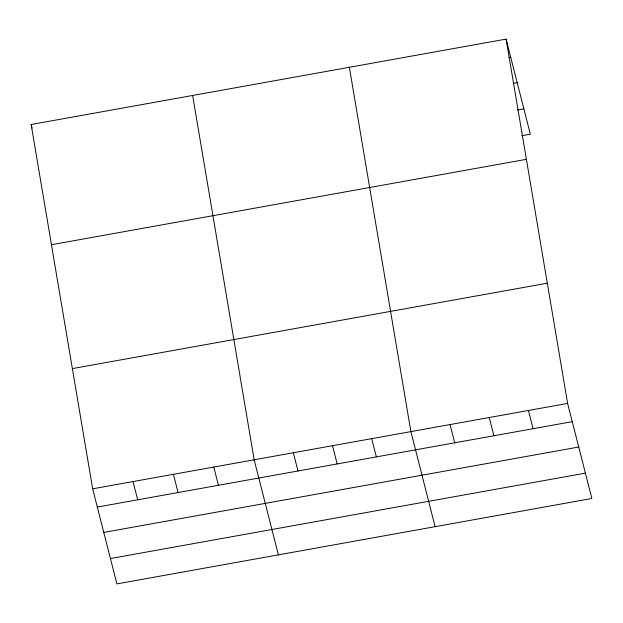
<?xml version="1.0" encoding="UTF-8"?>
<svg xmlns="http://www.w3.org/2000/svg" width="623" height="623" viewBox="0 0 623 623"><rect width="100%" height="100%" fill="white"/><g stroke="black" fill="none" stroke-linecap="round" stroke-linejoin="round"><path stroke-width="0.93" d="M506.094 39.101L567.615 403.424L591.85 498.493L116.906 583.899L92.671 488.829L31.15 124.507L506.094 39.101L530.329 134.171L521.724 135.721M508.827 57.682L510.743 57.339M513.383 83.381L517.207 82.695M517.176 110.022L523.865 108.823M51.452 244.73L526.396 159.324M72.369 368.598L547.313 283.192M92.671 488.829L567.615 403.424M97.32 507.067L572.264 421.662M103.784 532.424L578.728 447.018M110.442 558.543L585.386 473.137M528.436 410.471L533.086 428.71M489.25 417.511L493.899 435.75M450.071 424.559L454.72 442.797M435.119 526.676L410.884 431.607L349.363 67.284M371.705 438.654L376.354 456.893M332.518 445.694L337.168 463.94M293.34 452.742L297.989 470.98M278.388 554.867L254.153 459.79L192.632 95.467M213.782 467.048L218.432 485.286M173.412 474.305L178.061 492.544M133.042 481.563L137.691 499.81M31.15 124.507L32.077 128.151"/></g></svg>
